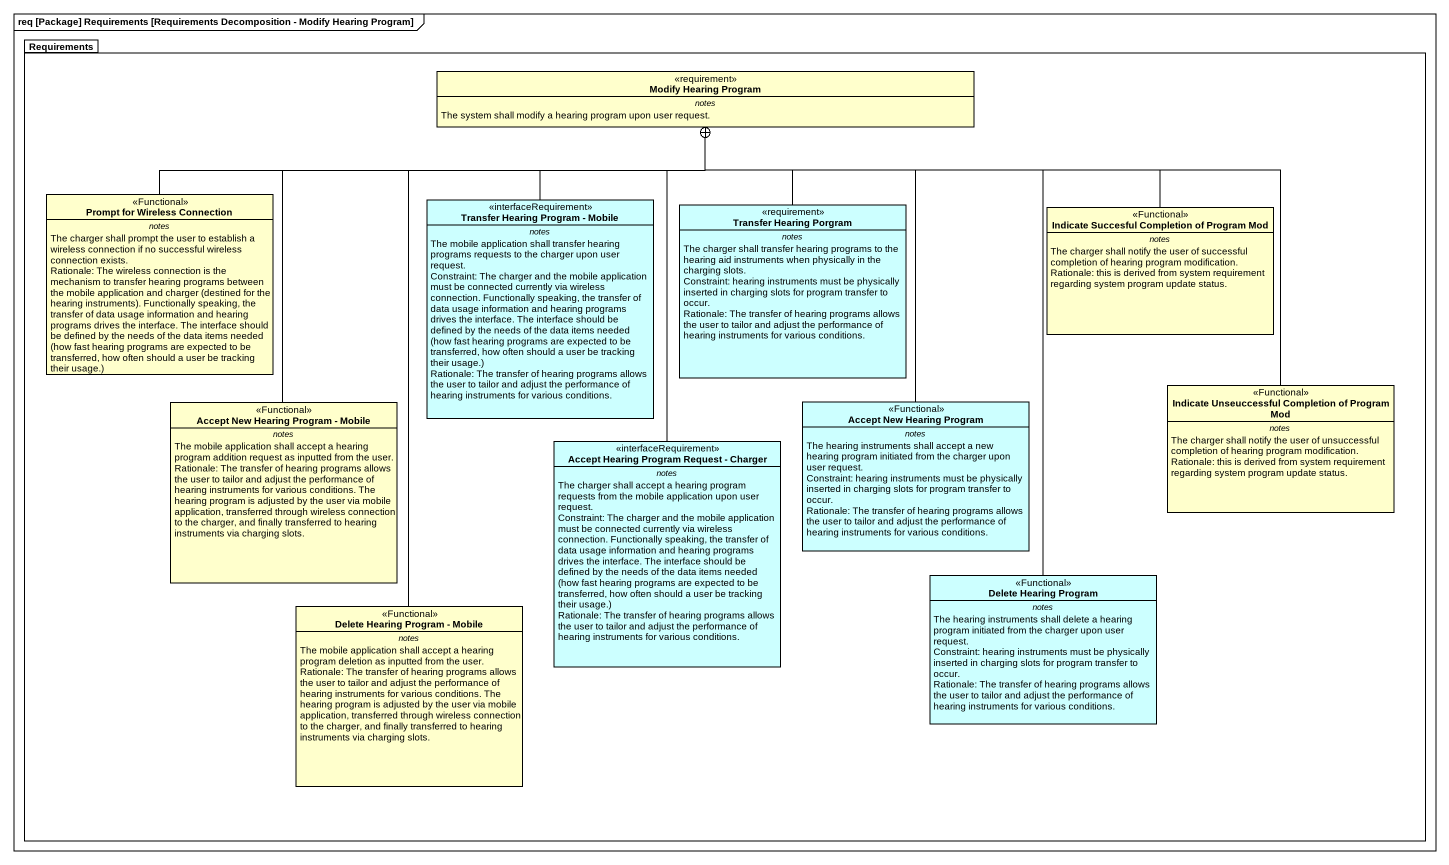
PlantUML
@startuml
mainframe req [Package] Requirements [Requirements Decomposition - Modify Hearing Program]
hide circle
hide empty members
package Requirements {
  class "Modify Hearing Program" as Modify_Hearing_Program <<requirement>> {
    -- notes --
    The system shall modify a hearing program upon user request.
  }
  class "Prompt for Wireless Connection" as Prompt_for_Wireless <<Functional>> {
    -- notes --
    The charger shall prompt the user to establish a wireless connection if no successful wireless connection exists.
    {field} Rationale: The wireless connection is the mechanism to transfer hearing programs between the mobile application and charger (destined for the hearing instruments). Functionally speaking, the transfer of data usage information and hearing programs drives the interface. The interface should be defined by the needs of the data items needed (how fast hearing programs are expected to be transferred, how often should a user be tracking their usage.)
  }
  class "Transfer Hearing Program - Mobile" as Transfer_Hearing_Program <<interfaceRequirement>> #CCFFFF {
    -- notes --
    The mobile application shall transfer hearing programs requests to the charger upon user request.
    {field} Constraint: The charger and the mobile application must be connected currently via wireless connection. Functionally speaking, the transfer of data usage information and hearing programs drives the interface. The interface should be defined by the needs of the data items needed (how fast hearing programs are expected to be transferred, how often should a user be tracking their usage.)
    Rationale: The transfer of hearing programs allows the user to tailor and adjust the performance of hearing instruments for various conditions.
  }
  class "Transfer Hearing Porgram" as Transfer_Hearing_Porgram <<requirement>> #CCFFFF {
    -- notes --
    The charger shall transfer hearing programs to the hearing aid instruments when physically in the charging slots.
    Constraint: hearing instruments must be physically inserted in charging slots for program transfer to occur.
    Rationale: The transfer of hearing programs allows the user to tailor and adjust the performance of hearing instruments for various conditions.
  }
  class "Indicate Succesful Completion of Program Mod" as Indicate_Succesful <<Functional>> {
    -- notes --
    The charger shall notify the user of successful completion of hearing program modification.
    Rationale: this is derived from system requirement regarding system program update status.
  }
  class "Indicate Unseuccessful Completion of Program Mod" as Indicate_Unseuccessful <<Functional>> {
    -- notes --
    The charger shall notify the user of unsuccessful completion of hearing program modification.
    Rationale: this is derived from system requirement regarding system program update status.
  }
  class "Accept New Hearing Program - Mobile" as Accept_New_Hearing_Program <<Functional>> {
    -- notes --
    The mobile application shall accept a hearing program addition request as inputted from the user.
    Rationale: The transfer of hearing programs allows the user to tailor and adjust the performance of hearing instruments for various conditions. The hearing program is adjusted by the user via mobile application, transferred through wireless connection to the charger, and finally transferred to hearing instruments via charging slots.
  }
  class "Accept New Hearing Program" as Accept_New_Hearing_Program_2 <<Functional>> #CCFFFF {
    -- notes --
    The hearing instruments shall accept a new hearing program initiated from the charger upon user request.
    Constraint: hearing instruments must be physically inserted in charging slots for program transfer to occur.
    Rationale: The transfer of hearing programs allows the user to tailor and adjust the performance of hearing instruments for various conditions.
  }
  class "Accept Hearing Program Request - Charger" as Accept_Hearing_Program <<interfaceRequirement>> #CCFFFF {
    -- notes --
    The charger shall accept a hearing program requests from the mobile application upon user request.
    {field} Constraint: The charger and the mobile application must be connected currently via wireless connection. Functionally speaking, the transfer of data usage information and hearing programs drives the interface. The interface should be defined by the needs of the data items needed (how fast hearing programs are expected to be transferred, how often should a user be tracking their usage.)
    Rationale: The transfer of hearing programs allows the user to tailor and adjust the performance of hearing instruments for various conditions.
  }
  class "Delete Hearing Program" as Delete_Hearing_Program <<Functional>> #CCFFFF {
    -- notes --
    The hearing instruments shall delete a hearing program initiated from the charger upon user request.
    Constraint: hearing instruments must be physically inserted in charging slots for program transfer to occur.
    Rationale: The transfer of hearing programs allows the user to tailor and adjust the performance of hearing instruments for various conditions.
  }
  class "Delete Hearing Program - Mobile" as Delete_Hearing_Program_2 <<Functional>> {
    -- notes --
    The mobile application shall accept a hearing program deletion as inputted from the user.
    Rationale: The transfer of hearing programs allows the user to tailor and adjust the performance of hearing instruments for various conditions. The hearing program is adjusted by the user via mobile application, transferred through wireless connection to the charger, and finally transferred to hearing instruments via charging slots.
  }
}
Prompt_for_Wireless -right-+ Modify_Hearing_Program
Transfer_Hearing_Program -up-+ Modify_Hearing_Program
Transfer_Hearing_Porgram -up-+ Modify_Hearing_Program
Indicate_Succesful -left-+ Modify_Hearing_Program
Indicate_Unseuccessful -up-+ Modify_Hearing_Program
Accept_New_Hearing_Program -up-+ Modify_Hearing_Program
Accept_New_Hearing_Program_2 -up-+ Modify_Hearing_Program
Accept_Hearing_Program -up-+ Modify_Hearing_Program
Delete_Hearing_Program -up-+ Modify_Hearing_Program
Delete_Hearing_Program_2 -up-+ Modify_Hearing_Program
@enduml
